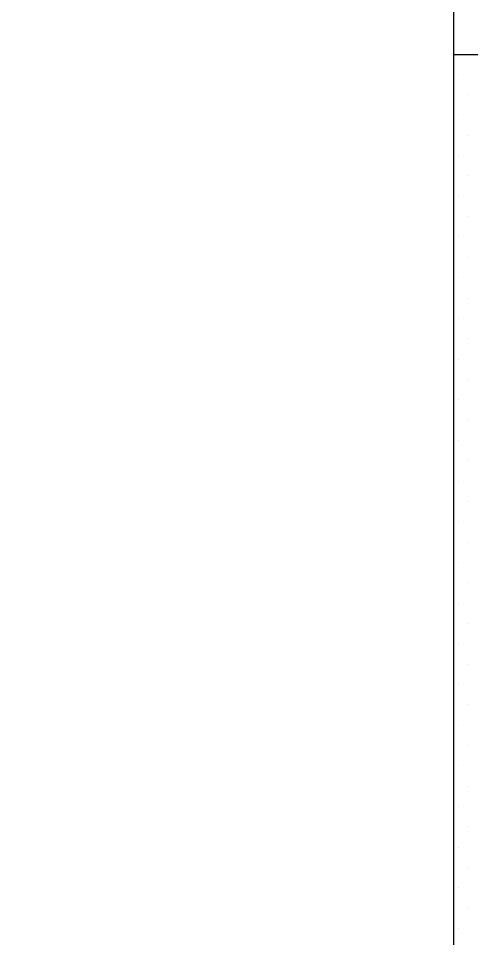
# Model space of a CAD drawing. Extents: x 683431 to 951238, y -788560 to -543702.
# Drawn here: x 761143.34 to 761162.16, y -774115.15 to -774076.97 of the extents above; entities that cross this region are included whole.
import ezdxf

# ---------------------------------------------------------------- set-up
doc = ezdxf.new("R2010")
doc.units = 0
doc.header["$LTSCALE"] = 1000
doc.header["$MEASUREMENT"] = 0
doc.layers.add('WINDOW', color=4, linetype='Continuous')

# ---------------------------------------------------------------- blocks, each defined once
blk = doc.blocks.new('*X15')
at = {"color": 0}
for p, q in [((-66, 1315.875), (-66, 1315.875)), ((-65.96875, 1315.8125), (-65.96875, 1315.8125)), ((-66, 1315.75), (-66, 1315.75)), ((-65.96875, 1315.6875), (-65.96875, 1315.6875)), ((-66, 1315.625), (-66, 1315.625)), ((-65.96875, 1315.5625), (-65.96875, 1315.5625)), ((-66, 1315.5), (-66, 1315.5)), ((-65.96875, 1315.4375), (-65.96875, 1315.4375)), ((-66, 1315.375), (-66, 1315.375)), ((-65.96875, 1315.3125), (-65.96875, 1315.3125)), ((-66, 1315.25), (-66, 1315.25)), ((-65.96875, 1315.1875), (-65.96875, 1315.1875)), ((-66, 1315.125), (-66, 1315.125)), ((-65.96875, 1315.0625), (-65.96875, 1315.0625)), ((-66, 1315), (-66, 1315)), ((-65.96875, 1314.9375), (-65.96875, 1314.9375)), ((-66, 1314.875), (-66, 1314.875)), ((-65.96875, 1314.8125), (-65.96875, 1314.8125)), ((-66, 1314.75), (-66, 1314.75)), ((-65.96875, 1314.6875), (-65.96875, 1314.6875)), ((-66, 1314.625), (-66, 1314.625)), ((-65.96875, 1314.5625), (-65.96875, 1314.5625)), ((-66, 1314.5), (-66, 1314.5)), ((-65.96875, 1314.4375), (-65.96875, 1314.4375)), ((-66, 1314.375), (-66, 1314.375)), ((-65.96875, 1314.3125), (-65.96875, 1314.3125)), ((-66, 1314.25), (-66, 1314.25)), ((-65.96875, 1314.1875), (-65.96875, 1314.1875)), ((-66, 1314.125), (-66, 1314.125)), ((-65.96875, 1314.0625), (-65.96875, 1314.0625)), ((-66, 1314), (-66, 1314)), ((-65.96875, 1313.9375), (-65.96875, 1313.9375)), ((-66, 1313.875), (-66, 1313.875)), ((-65.96875, 1313.8125), (-65.96875, 1313.8125)), ((-66, 1313.75), (-66, 1313.75)), ((-65.96875, 1313.6875), (-65.96875, 1313.6875)), ((-66, 1313.625), (-66, 1313.625)), ((-65.96875, 1313.5625), (-65.96875, 1313.5625)), ((-66, 1313.5), (-66, 1313.5)), ((-65.96875, 1313.4375), (-65.96875, 1313.4375)), ((-66, 1313.375), (-66, 1313.375)), ((-65.96875, 1313.3125), (-65.96875, 1313.3125)), ((-66, 1313.25), (-66, 1313.25))]:
    blk.add_line(p, q, dxfattribs=at)
blk = doc.blocks.new('A$C5D7C7B29')
at = {"color": 2}
blk.add_lwpolyline([(8023.345, 7992.249), (8434.969, 8033.372), (8628.379, 7720.186), (9070.84, 7720.186), (9070.84, 9616.991), (8379.701, 9616.991)], dxfattribs=at)
blk.add_arc((9070.84, 8492.946), 54, 270, 0)
at = {"layer": 'WINDOW'}
blk.add_line((9070.84, 8492.946), (13458.061, 8492.946), dxfattribs=at)
at = {"xscale": 9, "yscale": 9, "zscale": 9}
blk.add_blockref('*X15', (9664.956, -3350.48), dxfattribs=at)

msp = doc.modelspace()

# ---------------------------------------------------------------- block references
at = {"xscale": 1.5, "yscale": 1.5, "zscale": 1.5}
msp.add_blockref('A$C5D7C7B29', (747555.172, -786817.879), dxfattribs=at)

doc.saveas('drawing.dxf')
